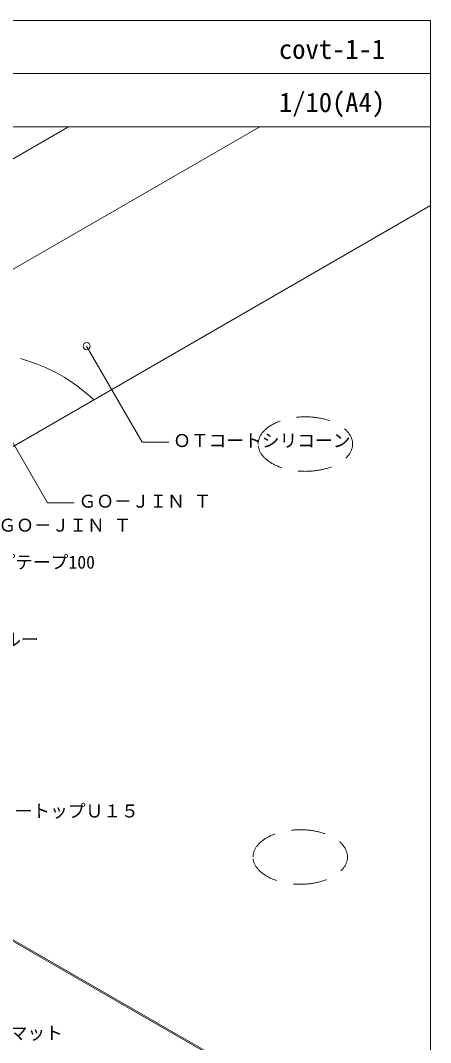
# Model space of a CAD drawing. Units: millimetres, scale not verified. Extents: x -1380 to 1380, y -955 to 955.
# Drawn here: x 918 to 1380, y -199 to 955 of the extents above; entities that cross this region are included whole.
import ezdxf
from ezdxf.enums import TextEntityAlignment as Align

# ---------------------------------------------------------------- set-up
doc = ezdxf.new("R2010")
doc.units = ezdxf.units.MM
doc.header["$LTSCALE"] = 3
doc.linetypes.add('USER1', pattern=[19.05, 12.7, -6.35])
for name, color, linetype, lineweight in [('0-0_0', 7, 'Continuous', 18), ('0-1_WAKU', 7, 'Continuous', 18), ('0-2_KUTAI', 3, 'Continuous', 18), ('0-3_BOUSUI', 1, 'Continuous', 18), ('0-4_MOJI', 7, 'Continuous', 18), ('0-7_bousui2', 7, 'USER1', 9)]:
    doc.layers.add(name, color=color, linetype=linetype, lineweight=lineweight)
doc.styles.add('ＭＳ ゴシック', font='')
doc.styles.get('ＭＳ ゴシック').set_extended_font_data('MS Gothic')

msp = doc.modelspace()

# ---------------------------------------------------------------- linework, layer by layer
at = {"layer": '0-0_0'}
msp.add_line((-1380, 895), (1380, 895), dxfattribs=at)
at = {"layer": '0-1_WAKU'}
for points in [[(1380, 835), (-1380, 835), (-1380, 955), (1380, 955)], [(-1380, -955), (1380, -955), (1380, 955), (-1380, 955)]]:
    msp.add_lwpolyline(points, close=True, dxfattribs=at)
at = {"layer": '0-2_KUTAI'}
msp.add_line((274.516, 432.5), (971.666, 835), dxfattribs=at)
at = {"layer": '0-3_BOUSUI'}
for p, q in [((-259.655, -0.432), (1187.357, 835)), ((527.163, 253.766), (1380, 746.152))]:
    msp.add_line(p, q, dxfattribs=at)
for points in [[(342.513, 247.158), (429.976, 196.662), (434.026, 191.623), (1380, -354.535)], [(342.513, 245.658), (429.116, 195.658), (433.166, 190.62), (1380, -356.035)]]:
    msp.add_lwpolyline(points, dxfattribs=at)
msp.add_arc((866.97, 386.954), 193.132, 46.40927, 74.82724, dxfattribs=at)
at = {"layer": '0-4_MOJI'}
for p, q in [((992.158, 587.403), (1054.697, 479.082)), ((885.447, 518.986), (947.986, 410.665)), ((1084.697, 479.082), (1054.697, 479.082)), ((977.986, 410.665), (947.986, 410.665))]:
    msp.add_line(p, q, dxfattribs=at)
msp.add_circle((992.158, 587.403), 4, dxfattribs=at)
at = {"layer": '0-7_bousui2'}
for centre in [(1238.83, 476.853), (1233.092, 10.823)]:
    msp.add_ellipse(centre, major_axis=(-53.276, 0), ratio=0.57735, dxfattribs=at)

# ---------------------------------------------------------------- texts
at = {"layer": '0-1_WAKU', "style": 'ＭＳ ゴシック'}
for s, p in [('covt-1-1', (1209.061, 905)), ('1/10(A4)', (1209.061, 845))]:
    msp.add_text(s, height=21.99, dxfattribs=at).set_placement(p, align=Align.BOTTOM_LEFT)
at = {"layer": '0-4_MOJI', "style": 'ＭＳ ゴシック'}
for s, p in [('ＯＴコートシリコーン', (1089.697, 469.082)), ('ＧＯ－ＪＩＮ Ｔ', (982.986, 400.665)), ('ＧＯ－ＪＩＮ Ｔ', (892.619, 373.619)), ('エンドラップテープ100', (791.672, 331.845)), ('速硬化ＯＴプライマーＭブルー', (658.12, 244.781)), ('ビュートップＵ１５', (870.966, 51.03)), ('シールドマット', (825.368, -199.618))]:
    msp.add_text(s, height=14.66, dxfattribs=at).set_placement(p, align=Align.BOTTOM_LEFT)

doc.saveas('drawing.dxf')
